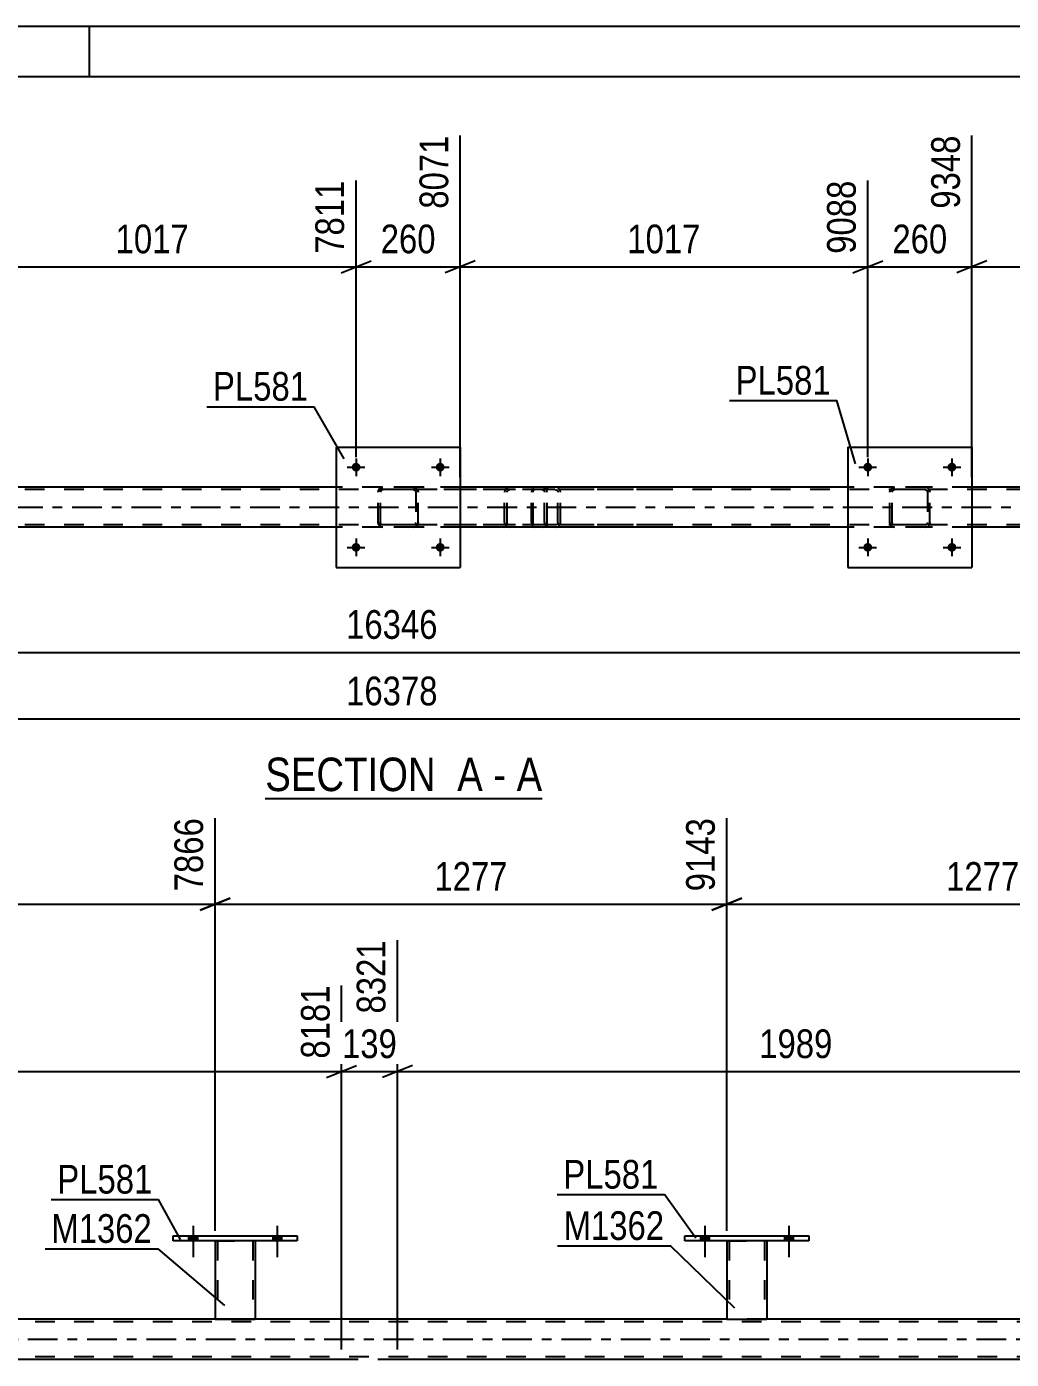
# Model space of a CAD drawing. Header units: millimetres. Extents: x 0 to 841, y 0 to 594.
# Drawn here: x 414.7 to 513, y 461 to 594 of the extents above; entities that cross this region are included whole.
import ezdxf

# ---------------------------------------------------------------- set-up
doc = ezdxf.new("R2010")
doc.units = ezdxf.units.MM
doc.linetypes.add('DXK_LINE_DOT2', pattern=[3.9198, 1.9599, -1.9599])
doc.linetypes.add('DXK_LINE_DOT3', pattern=[5.9187, 2.979, -0.9799, 0.9799, -0.9799])
doc.styles.add('Arial Narrow', font='ARIALN.TTF', dxfattribs={"height": 0.2})

# ---------------------------------------------------------------- blocks, each defined once
blk = doc.blocks.new('Unknown-318893670-1135')
at = {"color": 5, "linetype": 'Continuous'}
for p, q in [((841, 594), (0, 594)), ((421, 589), (421, 594)), ((836, 589), (5, 589))]:
    blk.add_line(p, q, dxfattribs=at)
blk = doc.blocks.new('Unknown-318893670-11 - 4767')
at = {"color": 6, "linetype": 'Continuous'}
blk.add_line((438.56, 516.95), (466.2, 516.95), dxfattribs=at)
at = {"color": 0, "linetype": 'Continuous'}
for points in [[(456.67, 517.7), (456.67, 521.2), (438.56, 521.2), (438.56, 517.7)], [(460.27, 517.7), (460.27, 521.2), (457.72, 521.2), (457.72, 517.7)], [(462.6, 517.7), (462.6, 521.2), (461.32, 521.2), (461.32, 517.7)], [(466.2, 517.7), (466.2, 521.2), (463.65, 521.2), (463.65, 517.7)]]:
    blk.add_wipeout(points, dxfattribs=at)
at = {"color": 7, "linetype": 'Continuous', "style": 'Arial Narrow'}
for s, p in [('SECTION ', (438.56, 517.7)), ('A', (457.72, 517.7)), ('A', (463.65, 517.7)), ('-', (461.32, 517.7))]:
    blk.add_text(s, height=3.34, dxfattribs=at).set_placement(p)
blk = doc.blocks.new('Bolt-318893670-4896 - 4767')
at = {"linetype": 'Continuous'}
for points in [[(448.06, 542.03, -1), (447.18, 542.03, -1)], [(456.46, 542.03, -1), (455.58, 542.03, -1)]]:
    blk.add_hatch(color=1, dxfattribs=at).paths.add_polyline_path(points)
at = {"color": 1, "linetype": 'Continuous'}
for p, q in [((447.62, 542.91), (447.62, 541.15)), ((456.02, 542.91), (456.02, 541.15)), ((446.74, 542.03), (448.5, 542.03)), ((455.14, 542.03), (456.9, 542.03))]:
    blk.add_line(p, q, dxfattribs=at)
blk = doc.blocks.new('Part-318893670-4787 - 4767')
at = {"color": 7, "linetype": 'DXK_LINE_DOT2'}
for p, q in [((466.19, 548.03), (451.2, 548.03)), ((466.19, 547.79), (451.2, 547.79)), ((462.48, 547.72), (462.44, 547.55)), ((462.44, 544.51), (462.44, 547.55)), ((462.48, 547.73), (462.48, 547.72)), ((462.7, 547.55), (462.72, 547.64)), ((462.7, 544.51), (462.7, 547.55)), ((462.72, 547.64), (462.77, 547.72)), ((462.95, 548.03), (462.76, 547.99)), ((462.77, 547.72), (462.86, 547.77)), ((462.86, 547.77), (462.95, 547.79)), ((466.38, 547.99), (466.19, 548.03)), ((466.19, 547.79), (466.29, 547.77)), ((466.29, 547.77), (466.37, 547.72)), ((466.37, 547.72), (466.42, 547.64)), ((466.42, 547.64), (466.44, 547.55)), ((466.44, 544.51), (466.44, 547.55)), ((466.66, 547.72), (466.66, 547.73)), ((466.7, 547.55), (466.66, 547.72)), ((466.7, 544.51), (466.7, 547.55)), ((466.19, 544.27), (451.2, 544.27)), ((462.44, 544.51), (462.48, 544.33)), ((462.72, 544.42), (462.7, 544.51)), ((462.77, 544.34), (462.72, 544.42)), ((462.76, 544.07), (462.95, 544.03)), ((462.86, 544.29), (462.77, 544.34)), ((462.95, 544.27), (462.86, 544.29)), ((466.29, 544.29), (466.19, 544.27)), ((466.19, 544.03), (466.38, 544.07)), ((466.37, 544.34), (466.29, 544.29)), ((466.42, 544.42), (466.37, 544.34)), ((466.44, 544.51), (466.42, 544.42)), ((466.66, 544.33), (466.7, 544.51)), ((466.19, 544.03), (451.2, 544.03))]:
    blk.add_line(p, q, dxfattribs=at)
for centre, start, end in [((462.93, 547.53), 110.7583, 155.68), ((466.21, 547.53), 24.32, 69.2417), ((462.93, 544.53), 204.32, 249.2417), ((466.21, 544.53), 290.7583, 335.68)]:
    blk.add_arc(centre, 0.496, start, end, dxfattribs=at)
blk = doc.blocks.new('Part-318893670-4800 - 4767')
at = {"color": 7, "linetype": 'DXK_LINE_DOT2'}
for p, q in [((465.17, 547.73), (465.15, 547.55)), ((465.15, 544.51), (465.15, 547.55)), ((465.23, 547.89), (465.17, 547.73)), ((465.32, 547.99), (465.23, 547.89)), ((465.29, 547.55), (465.3, 547.64)), ((465.29, 544.51), (465.29, 547.55)), ((465.3, 547.64), (465.33, 547.72)), ((465.42, 548.03), (465.32, 547.99)), ((465.33, 547.72), (465.37, 547.77)), ((465.37, 547.77), (465.42, 547.79)), ((477.58, 548.03), (465.42, 548.03)), ((477.58, 547.79), (465.42, 547.79)), ((466.7, 548.03), (466.7, 547.79)), ((467.71, 547.99), (467.51, 548.03)), ((467.51, 547.79), (467.61, 547.77)), ((467.61, 547.77), (467.69, 547.72)), ((467.69, 547.72), (467.75, 547.64)), ((467.75, 547.64), (467.77, 547.55)), ((467.77, 544.51), (467.77, 547.55)), ((467.98, 547.72), (467.98, 547.73)), ((468.02, 547.55), (467.98, 547.72)), ((468.02, 544.51), (468.02, 547.55)), ((465.15, 544.51), (465.17, 544.33)), ((465.17, 544.33), (465.23, 544.17)), ((465.23, 544.17), (465.32, 544.07)), ((465.3, 544.42), (465.29, 544.51)), ((465.33, 544.34), (465.3, 544.42)), ((465.32, 544.07), (465.42, 544.03)), ((465.37, 544.29), (465.33, 544.34)), ((465.42, 544.27), (465.37, 544.29)), ((477.58, 544.27), (465.42, 544.27)), ((466.7, 544.03), (466.7, 544.27)), ((467.61, 544.29), (467.51, 544.27)), ((467.51, 544.03), (467.71, 544.07)), ((467.69, 544.34), (467.61, 544.29)), ((467.75, 544.42), (467.69, 544.34)), ((467.77, 544.51), (467.75, 544.42)), ((467.98, 544.33), (468.02, 544.51)), ((477.58, 544.03), (465.42, 544.03))]:
    blk.add_line(p, q, dxfattribs=at)
for centre, start, end in [((467.53, 547.53), 23.8494, 68.8059), ((467.53, 544.52), 291.1941, 336.1506)]:
    blk.add_arc(centre, 0.492, start, end, dxfattribs=at)
blk = doc.blocks.new('Part-318893670-4822 - 4767')
at = {"color": 7, "linetype": 'DXK_LINE_DOT2'}
for p, q in [((449.82, 547.55), (449.85, 547.73)), ((449.85, 547.73), (449.82, 547.55)), ((449.82, 544.51), (449.82, 547.55)), ((450.06, 547.55), (450.08, 547.64)), ((450.06, 544.51), (450.06, 547.55)), ((450.08, 547.64), (450.13, 547.72)), ((450.11, 547.99), (450.3, 548.03)), ((450.3, 548.03), (450.11, 547.99)), ((450.13, 547.72), (450.21, 547.77)), ((450.21, 547.77), (450.3, 547.79)), ((453.34, 548.03), (450.3, 548.03)), ((453.34, 547.79), (450.3, 547.79)), ((453.34, 548.03), (453.52, 547.99)), ((453.52, 547.99), (453.34, 548.03)), ((453.34, 547.79), (453.43, 547.77)), ((453.43, 547.77), (453.51, 547.72)), ((453.51, 547.72), (453.56, 547.64)), ((453.56, 547.64), (453.58, 547.55)), ((453.58, 547.55), (453.58, 544.51)), ((453.78, 547.73), (453.82, 547.55)), ((453.82, 547.55), (453.78, 547.73)), ((453.82, 544.51), (453.82, 547.55)), ((449.85, 544.32), (449.82, 544.51)), ((449.82, 544.51), (449.85, 544.32)), ((450.08, 544.42), (450.06, 544.51)), ((450.13, 544.34), (450.08, 544.42)), ((450.3, 544.03), (450.11, 544.06)), ((450.11, 544.06), (450.3, 544.03)), ((450.21, 544.29), (450.13, 544.34)), ((450.3, 544.27), (450.21, 544.29)), ((453.34, 544.27), (450.3, 544.27)), ((453.43, 544.29), (453.34, 544.27)), ((453.52, 544.06), (453.34, 544.03)), ((453.34, 544.03), (453.52, 544.06)), ((453.51, 544.34), (453.43, 544.29)), ((453.56, 544.42), (453.51, 544.34)), ((453.58, 544.51), (453.56, 544.42)), ((453.82, 544.51), (453.78, 544.32)), ((453.78, 544.32), (453.82, 544.51)), ((453.34, 544.03), (450.3, 544.03))]:
    blk.add_line(p, q, dxfattribs=at)
at = {"color": 7, "linetype": 'DXK_LINE_DOT3'}
blk.add_line((451.82, 546.03), (451.82, 546.03), dxfattribs=at)
at = {"color": 7, "linetype": 'DXK_LINE_DOT2'}
for centre, start, end in [((450.3, 547.55), 112.5, 157.5), ((450.3, 547.55), 112.5, 157.5), ((453.34, 547.55), 22.5, 67.5), ((453.34, 547.55), 22.5, 67.5), ((450.3, 544.51), 202.5, 247.5), ((450.3, 544.51), 202.5, 247.5), ((453.34, 544.51), 292.5, 337.5), ((453.34, 544.51), 292.5, 337.5)]:
    blk.add_arc(centre, 0.48, start, end, dxfattribs=at)
blk = doc.blocks.new('Part-318893670-4827 - 4767')
at = {"color": 2, "linetype": 'Continuous'}
for p, q in [((445.62, 552.03), (445.62, 540.03)), ((445.62, 552.03), (458.02, 552.03)), ((458.02, 552.03), (458.02, 540.03)), ((445.62, 540.03), (458.02, 540.03))]:
    blk.add_line(p, q, dxfattribs=at)
blk = doc.blocks.new('Part-318893670-4828 - 4767')
at = {"color": 7, "linetype": 'DXK_LINE_DOT2'}
for p, q in [((500.9, 547.55), (500.94, 547.73)), ((500.94, 547.73), (500.9, 547.55)), ((500.9, 544.51), (500.9, 547.55)), ((501.14, 547.55), (501.16, 547.64)), ((501.14, 544.51), (501.14, 547.55)), ((501.16, 547.64), (501.21, 547.72)), ((501.2, 547.99), (501.38, 548.03)), ((501.38, 548.03), (501.2, 547.99)), ((501.21, 547.72), (501.29, 547.77)), ((501.29, 547.77), (501.38, 547.79)), ((504.42, 548.03), (501.38, 548.03)), ((504.42, 547.79), (501.38, 547.79)), ((504.42, 548.03), (504.6, 547.99)), ((504.6, 547.99), (504.42, 548.03)), ((504.42, 547.79), (504.51, 547.77)), ((504.51, 547.77), (504.59, 547.72)), ((504.59, 547.72), (504.64, 547.64)), ((504.64, 547.64), (504.66, 547.55)), ((504.66, 547.55), (504.66, 544.51)), ((504.86, 547.73), (504.9, 547.55)), ((504.9, 547.55), (504.86, 547.73)), ((504.9, 544.51), (504.9, 547.55)), ((500.94, 544.32), (500.9, 544.51)), ((500.9, 544.51), (500.94, 544.32)), ((501.16, 544.42), (501.14, 544.51)), ((501.21, 544.34), (501.16, 544.42)), ((501.38, 544.03), (501.2, 544.06)), ((501.2, 544.06), (501.38, 544.03)), ((501.29, 544.29), (501.21, 544.34)), ((501.38, 544.27), (501.29, 544.29)), ((504.42, 544.27), (501.38, 544.27)), ((504.51, 544.29), (504.42, 544.27)), ((504.6, 544.06), (504.42, 544.03)), ((504.42, 544.03), (504.6, 544.06)), ((504.59, 544.34), (504.51, 544.29)), ((504.64, 544.42), (504.59, 544.34)), ((504.66, 544.51), (504.64, 544.42)), ((504.9, 544.51), (504.86, 544.32)), ((504.86, 544.32), (504.9, 544.51)), ((504.42, 544.03), (501.38, 544.03))]:
    blk.add_line(p, q, dxfattribs=at)
at = {"color": 7, "linetype": 'DXK_LINE_DOT3'}
blk.add_line((502.9, 546.03), (502.9, 546.03), dxfattribs=at)
at = {"color": 7, "linetype": 'DXK_LINE_DOT2'}
for centre, start, end in [((501.38, 547.55), 112.5, 157.5), ((501.38, 547.55), 112.5, 157.5), ((504.42, 547.55), 22.5, 67.5), ((504.42, 547.55), 22.5, 67.5), ((501.38, 544.51), 202.5, 247.5), ((501.38, 544.51), 202.5, 247.5), ((504.42, 544.51), 292.5, 337.5), ((504.42, 544.51), 292.5, 337.5)]:
    blk.add_arc(centre, 0.48, start, end, dxfattribs=at)
blk = doc.blocks.new('Part-318893670-4833 - 4767')
at = {"color": 2, "linetype": 'Continuous'}
for p, q in [((496.7, 552.03), (496.7, 540.03)), ((496.7, 552.03), (509.1, 552.03)), ((509.1, 552.03), (509.1, 540.03)), ((496.7, 540.03), (509.1, 540.03))]:
    blk.add_line(p, q, dxfattribs=at)
blk = doc.blocks.new('Bolt-318893670-4898 - 4767')
at = {"linetype": 'Continuous'}
for points in [[(499.14, 542.03, -1), (498.26, 542.03, -1)], [(507.54, 542.03, -1), (506.66, 542.03, -1)]]:
    blk.add_hatch(color=1, dxfattribs=at).paths.add_polyline_path(points)
at = {"color": 1, "linetype": 'Continuous'}
for p, q in [((498.7, 542.91), (498.7, 541.15)), ((507.1, 542.91), (507.1, 541.15)), ((497.82, 542.03), (499.58, 542.03)), ((506.22, 542.03), (507.98, 542.03))]:
    blk.add_line(p, q, dxfattribs=at)
blk = doc.blocks.new('Bolt-318893670-4897 - 4767')
at = {"linetype": 'Continuous'}
for points in [[(448.06, 550.03, -1), (447.18, 550.03, -1)], [(456.46, 550.03, -1), (455.58, 550.03, -1)]]:
    blk.add_hatch(color=1, dxfattribs=at).paths.add_polyline_path(points)
at = {"color": 1, "linetype": 'Continuous'}
for p, q in [((447.62, 550.91), (447.62, 549.15)), ((456.02, 550.91), (456.02, 549.15)), ((446.74, 550.03), (448.5, 550.03)), ((455.14, 550.03), (456.9, 550.03))]:
    blk.add_line(p, q, dxfattribs=at)
blk = doc.blocks.new('Bolt-318893670-4899 - 4767')
at = {"linetype": 'Continuous'}
for points in [[(499.14, 550.03, -1), (498.26, 550.03, -1)], [(507.54, 550.03, -1), (506.66, 550.03, -1)]]:
    blk.add_hatch(color=1, dxfattribs=at).paths.add_polyline_path(points)
at = {"color": 1, "linetype": 'Continuous'}
for p, q in [((498.7, 550.91), (498.7, 549.15)), ((507.1, 550.91), (507.1, 549.15)), ((497.82, 550.03), (499.58, 550.03)), ((506.22, 550.03), (507.98, 550.03))]:
    blk.add_line(p, q, dxfattribs=at)
blk = doc.blocks.new('Part-318893670-4945 - 4767')
at = {"color": 7, "linetype": 'DXK_LINE_DOT2'}
for p, q in [((730.1, 547.79), (135.18, 547.79)), ((458.02, 548.03), (445.62, 548.03)), ((509.1, 548.03), (496.7, 548.03)), ((730.1, 544.27), (135.18, 544.27)), ((458.02, 544.03), (445.62, 544.03)), ((509.1, 544.03), (496.7, 544.03))]:
    blk.add_line(p, q, dxfattribs=at)
at = {"color": 2, "linetype": 'Continuous'}
for p, q in [((445.62, 548.03), (406.94, 548.03)), ((496.7, 548.03), (458.02, 548.03)), ((547.78, 548.03), (509.1, 548.03)), ((445.62, 544.03), (406.94, 544.03)), ((496.7, 544.03), (458.02, 544.03)), ((547.78, 544.03), (509.1, 544.03))]:
    blk.add_line(p, q, dxfattribs=at)
at = {"color": 7, "linetype": 'DXK_LINE_DOT3'}
blk.add_line((135.18, 546.03), (730.1, 546.03), dxfattribs=at)
blk = doc.blocks.new('Part-318893670-3314 - 3250')
at = {"color": 2, "linetype": 'Continuous'}
for p, q in [((433.55, 472.82), (433.55, 464.98)), ((437.55, 472.82), (437.55, 464.98)), ((433.55, 464.98), (437.55, 464.98))]:
    blk.add_line(p, q, dxfattribs=at)
at = {"color": 7, "linetype": 'DXK_LINE_DOT2'}
for p, q in [((433.55, 472.82), (437.55, 472.82)), ((433.55, 472.82), (433.55, 472.82)), ((433.55, 472.82), (433.55, 472.82)), ((433.79, 472.82), (433.79, 464.98)), ((437.31, 472.82), (437.31, 464.98)), ((437.55, 472.82), (437.55, 472.82)), ((437.55, 472.82), (437.55, 472.82)), ((437.26, 464.98), (437.29, 464.98)), ((437.26, 464.98), (437.29, 464.98)), ((437.29, 464.98), (437.31, 464.98)), ((437.29, 464.98), (437.31, 464.98))]:
    blk.add_line(p, q, dxfattribs=at)
blk = doc.blocks.new('Part-318893670-3339 - 3250')
at = {"color": 2, "linetype": 'Continuous'}
for p, q in [((429.35, 473.3), (441.75, 473.3)), ((429.35, 472.82), (429.35, 473.3)), ((441.75, 472.82), (429.35, 472.82)), ((441.75, 473.3), (441.75, 472.82))]:
    blk.add_line(p, q, dxfattribs=at)
blk = doc.blocks.new('Part-318893670-3344 - 3250')
at = {"color": 2, "linetype": 'Continuous'}
for p, q in [((484.63, 472.82), (484.63, 464.98)), ((488.63, 472.82), (488.63, 464.98)), ((484.63, 464.98), (488.63, 464.98))]:
    blk.add_line(p, q, dxfattribs=at)
at = {"color": 7, "linetype": 'DXK_LINE_DOT2'}
for p, q in [((484.63, 472.82), (488.63, 472.82)), ((484.63, 472.82), (484.63, 472.82)), ((484.63, 472.82), (484.63, 472.82)), ((484.87, 472.82), (484.87, 464.98)), ((488.39, 472.82), (488.39, 464.98)), ((488.63, 472.82), (488.63, 472.82)), ((488.63, 472.82), (488.63, 472.82)), ((488.34, 464.98), (488.37, 464.98)), ((488.34, 464.98), (488.37, 464.98)), ((488.37, 464.98), (488.39, 464.98)), ((488.37, 464.98), (488.39, 464.98))]:
    blk.add_line(p, q, dxfattribs=at)
blk = doc.blocks.new('Part-318893670-3349 - 3250')
at = {"color": 2, "linetype": 'Continuous'}
for p, q in [((480.43, 473.3), (492.83, 473.3)), ((480.43, 472.82), (480.43, 473.3)), ((492.83, 472.82), (480.43, 472.82)), ((492.83, 473.3), (492.83, 472.82))]:
    blk.add_line(p, q, dxfattribs=at)
blk = doc.blocks.new('Bolt-318893670-3466 - 3250')
at = {"linetype": 'Continuous'}
for points in [[(481.99, 472.82), (482.87, 472.82), (482.87, 473.3), (481.99, 473.3)], [(490.39, 472.82), (491.27, 472.82), (491.27, 473.3), (490.39, 473.3)]]:
    blk.add_hatch(color=1, dxfattribs=at).paths.add_polyline_path(points)
at = {"color": 1, "linetype": 'Continuous'}
for p, q in [((482.43, 474.3), (482.43, 471.18)), ((490.83, 474.3), (490.83, 471.18)), ((481.99, 473.3), (481.99, 472.82)), ((482.87, 473.3), (482.87, 472.82)), ((490.39, 473.3), (490.39, 472.82)), ((491.27, 473.3), (491.27, 472.82))]:
    blk.add_line(p, q, dxfattribs=at)
blk = doc.blocks.new('Bolt-318893670-3467 - 3250')
at = {"linetype": 'Continuous'}
for points in [[(481.99, 472.82), (482.87, 472.82), (482.87, 473.3), (481.99, 473.3)], [(490.39, 472.82), (491.27, 472.82), (491.27, 473.3), (490.39, 473.3)]]:
    blk.add_hatch(color=1, dxfattribs=at).paths.add_polyline_path(points)
at = {"color": 1, "linetype": 'Continuous'}
for p, q in [((482.43, 474.3), (482.43, 471.18)), ((490.83, 474.3), (490.83, 471.18)), ((481.99, 473.3), (481.99, 472.82)), ((482.87, 473.3), (482.87, 472.82)), ((490.39, 473.3), (490.39, 472.82)), ((491.27, 473.3), (491.27, 472.82))]:
    blk.add_line(p, q, dxfattribs=at)
blk = doc.blocks.new('Bolt-318893670-3492 - 3250')
at = {"linetype": 'Continuous'}
for points in [[(430.91, 472.82), (431.79, 472.82), (431.79, 473.3), (430.91, 473.3)], [(439.31, 472.82), (440.19, 472.82), (440.19, 473.3), (439.31, 473.3)]]:
    blk.add_hatch(color=1, dxfattribs=at).paths.add_polyline_path(points)
at = {"color": 1, "linetype": 'Continuous'}
for p, q in [((431.35, 474.3), (431.35, 471.18)), ((439.75, 474.3), (439.75, 471.18)), ((430.91, 473.3), (430.91, 472.82)), ((431.79, 473.3), (431.79, 472.82)), ((439.31, 473.3), (439.31, 472.82)), ((440.19, 473.3), (440.19, 472.82))]:
    blk.add_line(p, q, dxfattribs=at)
blk = doc.blocks.new('Bolt-318893670-3493 - 3250')
at = {"linetype": 'Continuous'}
for points in [[(430.91, 472.82), (431.79, 472.82), (431.79, 473.3), (430.91, 473.3)], [(439.31, 472.82), (440.19, 472.82), (440.19, 473.3), (439.31, 473.3)]]:
    blk.add_hatch(color=1, dxfattribs=at).paths.add_polyline_path(points)
at = {"color": 1, "linetype": 'Continuous'}
for p, q in [((431.35, 474.3), (431.35, 471.18)), ((439.75, 474.3), (439.75, 471.18)), ((430.91, 473.3), (430.91, 472.82)), ((431.79, 473.3), (431.79, 472.82)), ((439.31, 473.3), (439.31, 472.82)), ((440.19, 473.3), (440.19, 472.82))]:
    blk.add_line(p, q, dxfattribs=at)
blk = doc.blocks.new('Part-318893670-3659 - 3250')
at = {"color": 2, "linetype": 'Continuous'}
for p, q in [((484.63, 464.98), (118.92, 464.98)), ((535.71, 464.98), (488.63, 464.98)), ((446.18, 460.98), (366.62, 460.98)), ((531.31, 460.98), (451.75, 460.98))]:
    blk.add_line(p, q, dxfattribs=at)
at = {"color": 7, "linetype": 'DXK_LINE_DOT2'}
for p, q in [((715.44, 464.74), (118.92, 464.74)), ((488.63, 464.98), (484.63, 464.98)), ((715.44, 461.22), (118.92, 461.22)), ((451.75, 460.98), (446.18, 460.98))]:
    blk.add_line(p, q, dxfattribs=at)
at = {"color": 7, "linetype": 'DXK_LINE_DOT3'}
blk.add_line((118.92, 462.98), (715.44, 462.98), dxfattribs=at)
blk = doc.blocks.new('StraightDimension-318893670-8327 - 4767')
at = {"color": 7, "linetype": 'Continuous'}
blk.add_line((135.18, 531.55), (767.22, 531.55), dxfattribs=at)
at = {"color": 0}
blk.add_wipeout([(456.37, 532.3), (456.37, 536.5), (446.03, 536.5), (446.03, 532.3)], dxfattribs=at)
at = {"color": 3, "style": 'Arial Narrow'}
blk.add_text('16346', height=2.863, dxfattribs=at).set_placement((446.63, 532.9))
blk = doc.blocks.new('StraightDimension-318893670-5585 - 4767')
at = {"color": 7, "linetype": 'Continuous'}
blk.add_line((134.54, 524.91), (767.86, 524.91), dxfattribs=at)
at = {"color": 0}
blk.add_wipeout([(456.37, 525.66), (456.37, 529.86), (446.03, 529.86), (446.03, 525.66)], dxfattribs=at)
at = {"color": 3, "style": 'Arial Narrow'}
blk.add_text('16378', height=2.863, dxfattribs=at).set_placement((446.63, 526.26))
blk = doc.blocks.new('StraightDimension-318893670-8935 - 4767')
at = {"color": 7, "linetype": 'Continuous'}
for p, q in [((509.1, 549.03), (509.1, 583.14)), ((549.78, 551.03), (549.78, 580.47)), ((510.6, 570.63), (507.6, 569.43)), ((509.1, 570.03), (549.78, 570.03)), ((548.28, 569.43), (551.28, 570.63))]:
    blk.add_line(p, q, dxfattribs=at)
at = {"color": 0}
blk.add_wipeout([(533.7, 570.78), (533.7, 574.98), (525.18, 574.98), (525.18, 570.78)], dxfattribs=at)
at = {"color": 3, "style": 'Arial Narrow'}
blk.add_text('1017', height=2.863, dxfattribs=at).set_placement((525.78, 571.38))
at = {"color": 0, "linetype": 'Continuous'}
blk.add_wipeout([(549.18, 581.07), (544.98, 581.07), (544.98, 570.73), (549.18, 570.73)], dxfattribs=at)
at = {"color": 3, "linetype": 'Continuous', "style": 'Arial Narrow'}
blk.add_text('10365', height=2.863, rotation=90.0002, dxfattribs=at).set_placement((548.58, 571.33))
blk = doc.blocks.new('StraightDimension-318893670-8936 - 4767')
at = {"color": 7, "linetype": 'Continuous'}
for p, q in [((509.1, 549.03), (509.1, 583.14)), ((498.7, 551.03), (498.7, 578.64)), ((497.2, 569.43), (500.2, 570.63)), ((498.7, 570.03), (509.1, 570.03)), ((510.6, 570.63), (507.6, 569.43))]:
    blk.add_line(p, q, dxfattribs=at)
at = {"color": 0}
blk.add_wipeout([(507.24, 570.78), (507.24, 574.98), (500.56, 574.98), (500.56, 570.78)], dxfattribs=at)
at = {"color": 3, "style": 'Arial Narrow'}
blk.add_text('260', height=2.863, dxfattribs=at).set_placement((501.16, 571.38))
at = {"color": 0, "linetype": 'Continuous'}
blk.add_wipeout([(508.5, 583.74), (504.3, 583.74), (504.3, 575.23), (508.5, 575.23)], dxfattribs=at)
at = {"color": 3, "linetype": 'Continuous', "style": 'Arial Narrow'}
blk.add_text('9348', height=2.863, rotation=90.0002, dxfattribs=at).set_placement((507.9, 575.83))
blk = doc.blocks.new('StraightDimension-318893670-8937 - 4767')
at = {"color": 7, "linetype": 'Continuous'}
for p, q in [((458.02, 549.03), (458.02, 583.14)), ((498.7, 551.03), (498.7, 578.64)), ((459.52, 570.63), (456.52, 569.43)), ((458.02, 570.03), (498.7, 570.03)), ((497.2, 569.43), (500.2, 570.63))]:
    blk.add_line(p, q, dxfattribs=at)
at = {"color": 0}
blk.add_wipeout([(482.61, 570.78), (482.61, 574.98), (474.1, 574.98), (474.1, 570.78)], dxfattribs=at)
at = {"color": 3, "style": 'Arial Narrow'}
blk.add_text('1017', height=2.863, dxfattribs=at).set_placement((474.7, 571.38))
at = {"color": 0, "linetype": 'Continuous'}
blk.add_wipeout([(498.1, 579.24), (493.9, 579.24), (493.9, 570.73), (498.1, 570.73)], dxfattribs=at)
at = {"color": 3, "linetype": 'Continuous', "style": 'Arial Narrow'}
blk.add_text('9088', height=2.863, rotation=90.0002, dxfattribs=at).set_placement((497.5, 571.33))
blk = doc.blocks.new('StraightDimension-318893670-8938 - 4767')
at = {"color": 7, "linetype": 'Continuous'}
for p, q in [((458.02, 549.03), (458.02, 583.14)), ((447.62, 551.03), (447.62, 578.64)), ((446.12, 569.43), (449.12, 570.63)), ((447.62, 570.03), (458.02, 570.03)), ((459.52, 570.63), (456.52, 569.43))]:
    blk.add_line(p, q, dxfattribs=at)
at = {"color": 0}
blk.add_wipeout([(456.16, 570.78), (456.16, 574.98), (449.48, 574.98), (449.48, 570.78)], dxfattribs=at)
at = {"color": 3, "style": 'Arial Narrow'}
blk.add_text('260', height=2.863, dxfattribs=at).set_placement((450.08, 571.38))
at = {"color": 0, "linetype": 'Continuous'}
blk.add_wipeout([(457.42, 583.74), (453.22, 583.74), (453.22, 575.23), (457.42, 575.23)], dxfattribs=at)
at = {"color": 3, "linetype": 'Continuous', "style": 'Arial Narrow'}
blk.add_text('8071', height=2.863, rotation=90.0002, dxfattribs=at).set_placement((456.82, 575.83))
blk = doc.blocks.new('StraightDimension-318893670-8939 - 4767')
at = {"color": 7, "linetype": 'Continuous'}
for p, q in [((406.94, 549.03), (406.94, 583.14)), ((447.62, 551.03), (447.62, 578.64)), ((408.44, 570.63), (405.44, 569.43)), ((406.94, 570.03), (447.62, 570.03)), ((446.12, 569.43), (449.12, 570.63))]:
    blk.add_line(p, q, dxfattribs=at)
at = {"color": 0}
blk.add_wipeout([(431.53, 570.78), (431.53, 574.98), (423.02, 574.98), (423.02, 570.78)], dxfattribs=at)
at = {"color": 3, "style": 'Arial Narrow'}
blk.add_text('1017', height=2.863, dxfattribs=at).set_placement((423.62, 571.38))
at = {"color": 0, "linetype": 'Continuous'}
blk.add_wipeout([(447.02, 579.24), (442.82, 579.24), (442.82, 570.73), (447.02, 570.73)], dxfattribs=at)
at = {"color": 3, "linetype": 'Continuous', "style": 'Arial Narrow'}
blk.add_text('7811', height=2.863, rotation=90.0002, dxfattribs=at).set_placement((446.42, 571.33))
blk = doc.blocks.new('StraightDimension-318893670-11372 - 3250')
at = {"color": 7, "linetype": 'Continuous'}
for p, q in [((366.62, 461.98), (366.62, 502.81)), ((446.18, 461.98), (446.18, 498.31)), ((368.12, 490.3), (365.12, 489.1)), ((366.62, 489.7), (446.18, 489.7)), ((444.68, 489.1), (447.68, 490.3))]:
    blk.add_line(p, q, dxfattribs=at)
at = {"color": 0}
blk.add_wipeout([(410.65, 490.45), (410.65, 494.65), (402.14, 494.65), (402.14, 490.45)], dxfattribs=at)
at = {"color": 3, "style": 'Arial Narrow'}
blk.add_text('1989', height=2.863, dxfattribs=at).set_placement((402.74, 491.05))
at = {"color": 0, "linetype": 'Continuous'}
blk.add_wipeout([(445.58, 498.91), (441.38, 498.91), (441.38, 490.4), (445.58, 490.4)], dxfattribs=at)
at = {"color": 3, "linetype": 'Continuous', "style": 'Arial Narrow'}
blk.add_text('8181', height=2.863, rotation=90.0002, dxfattribs=at).set_placement((444.98, 491))
blk = doc.blocks.new('StraightDimension-318893670-7892 - 3250')
at = {"color": 7, "linetype": 'Continuous'}
for p, q in [((433.55, 473.82), (433.55, 515.01)), ((484.63, 473.82), (484.63, 515.01)), ((435.05, 507), (432.05, 505.8)), ((483.13, 505.8), (486.13, 507)), ((433.55, 506.4), (484.63, 506.4))]:
    blk.add_line(p, q, dxfattribs=at)
at = {"color": 0}
blk.add_wipeout([(463.35, 507.15), (463.35, 511.35), (454.84, 511.35), (454.84, 507.15)], dxfattribs=at)
at = {"color": 3, "style": 'Arial Narrow'}
blk.add_text('1277', height=2.863, dxfattribs=at).set_placement((455.44, 507.75))
at = {"color": 0, "linetype": 'Continuous'}
blk.add_wipeout([(484.03, 515.61), (479.83, 515.61), (479.83, 507.1), (484.03, 507.1)], dxfattribs=at)
at = {"color": 3, "linetype": 'Continuous', "style": 'Arial Narrow'}
blk.add_text('9143', height=2.863, rotation=90.0002, dxfattribs=at).set_placement((483.43, 507.7))
blk = doc.blocks.new('StraightDimension-318893670-7891 - 3250')
at = {"color": 7, "linetype": 'Continuous'}
for p, q in [((535.71, 473.82), (535.71, 516.84)), ((484.63, 473.82), (484.63, 515.01)), ((486.13, 507), (483.13, 505.8)), ((534.21, 505.8), (537.21, 507)), ((484.63, 506.4), (535.71, 506.4))]:
    blk.add_line(p, q, dxfattribs=at)
at = {"color": 0}
blk.add_wipeout([(514.43, 507.15), (514.43, 511.35), (505.92, 511.35), (505.92, 507.15)], dxfattribs=at)
at = {"color": 3, "style": 'Arial Narrow'}
blk.add_text('1277', height=2.863, dxfattribs=at).set_placement((506.52, 507.75))
at = {"color": 0, "linetype": 'Continuous'}
blk.add_wipeout([(535.11, 517.44), (530.91, 517.44), (530.91, 507.1), (535.11, 507.1)], dxfattribs=at)
at = {"color": 3, "linetype": 'Continuous', "style": 'Arial Narrow'}
blk.add_text('10420', height=2.863, rotation=90.0002, dxfattribs=at).set_placement((534.51, 507.7))
blk = doc.blocks.new('StraightDimension-318893670-7893 - 3250')
at = {"color": 7, "linetype": 'Continuous'}
for p, q in [((382.47, 473.82), (382.47, 515.01)), ((433.55, 473.82), (433.55, 515.01)), ((383.97, 507), (380.97, 505.8)), ((432.05, 505.8), (435.05, 507)), ((382.47, 506.4), (433.55, 506.4))]:
    blk.add_line(p, q, dxfattribs=at)
at = {"color": 0}
blk.add_wipeout([(412.27, 507.15), (412.27, 511.35), (403.76, 511.35), (403.76, 507.15)], dxfattribs=at)
at = {"color": 3, "style": 'Arial Narrow'}
blk.add_text('1277', height=2.863, dxfattribs=at).set_placement((404.36, 507.75))
at = {"color": 0, "linetype": 'Continuous'}
blk.add_wipeout([(432.95, 515.61), (428.75, 515.61), (428.75, 507.1), (432.95, 507.1)], dxfattribs=at)
at = {"color": 3, "linetype": 'Continuous', "style": 'Arial Narrow'}
blk.add_text('7866', height=2.863, rotation=90.0002, dxfattribs=at).set_placement((432.35, 507.7))
blk = doc.blocks.new('StraightDimension-318893670-11370 - 3250')
at = {"color": 7, "linetype": 'Continuous'}
for p, q in [((451.75, 461.98), (451.75, 502.81)), ((531.31, 461.98), (531.31, 500.14)), ((453.25, 490.3), (450.25, 489.1)), ((451.75, 489.7), (531.31, 489.7)), ((529.81, 489.1), (532.81, 490.3))]:
    blk.add_line(p, q, dxfattribs=at)
at = {"color": 0}
blk.add_wipeout([(495.79, 490.45), (495.79, 494.65), (487.27, 494.65), (487.27, 490.45)], dxfattribs=at)
at = {"color": 3, "style": 'Arial Narrow'}
blk.add_text('1989', height=2.863, dxfattribs=at).set_placement((487.87, 491.05))
at = {"color": 0, "linetype": 'Continuous'}
blk.add_wipeout([(530.71, 500.74), (526.51, 500.74), (526.51, 490.4), (530.71, 490.4)], dxfattribs=at)
at = {"color": 3, "linetype": 'Continuous', "style": 'Arial Narrow'}
blk.add_text('10310', height=2.863, rotation=90.0002, dxfattribs=at).set_placement((530.11, 491))
blk = doc.blocks.new('StraightDimension-318893670-11371 - 3250')
at = {"color": 7, "linetype": 'Continuous'}
for p, q in [((451.75, 461.98), (451.75, 502.81)), ((446.18, 461.98), (446.18, 498.31)), ((444.68, 489.1), (447.68, 490.3)), ((446.18, 489.7), (451.75, 489.7)), ((453.25, 490.3), (450.25, 489.1))]:
    blk.add_line(p, q, dxfattribs=at)
at = {"color": 0}
blk.add_wipeout([(452.31, 490.45), (452.31, 494.65), (445.62, 494.65), (445.62, 490.45)], dxfattribs=at)
at = {"color": 3, "style": 'Arial Narrow'}
blk.add_text('139', height=2.863, dxfattribs=at).set_placement((446.22, 491.05))
at = {"color": 0, "linetype": 'Continuous'}
blk.add_wipeout([(451.15, 503.41), (446.95, 503.41), (446.95, 494.9), (451.15, 494.9)], dxfattribs=at)
at = {"color": 3, "linetype": 'Continuous', "style": 'Arial Narrow'}
blk.add_text('8321', height=2.863, rotation=90.0002, dxfattribs=at).set_placement((450.55, 495.5))
blk = doc.blocks.new('Mark-318893670-4823 - 4767')
at = {"color": 0}
blk.add_wipeout([(442.85, 556.67), (442.85, 559.67), (433.34, 559.67), (433.34, 556.67)], dxfattribs=at)
blk.add_wipeout([(442.85, 556.67), (442.85, 559.67), (433.34, 559.67), (433.34, 556.67)], dxfattribs=at)
at = {"color": 30, "linetype": 'Continuous'}
for p in [(432.74, 556.07), (446.45, 550.88)]:
    blk.add_line(p, (443.45, 556.07), dxfattribs=at)
at = {"color": 3, "style": 'Arial Narrow'}
blk.add_text('PL581', height=2.863, dxfattribs=at).set_placement((433.34, 556.67))
blk = doc.blocks.new('Mark-318893670-4829 - 4767')
at = {"color": 0}
blk.add_wipeout([(495.01, 557.27), (495.01, 560.27), (485.51, 560.27), (485.51, 557.27)], dxfattribs=at)
blk.add_wipeout([(495.01, 557.27), (495.01, 560.27), (485.51, 560.27), (485.51, 557.27)], dxfattribs=at)
at = {"color": 30, "linetype": 'Continuous'}
for p in [(484.91, 556.67), (497.49, 550.35)]:
    blk.add_line(p, (495.61, 556.67), dxfattribs=at)
at = {"color": 3, "style": 'Arial Narrow'}
blk.add_text('PL581', height=2.863, dxfattribs=at).set_placement((485.51, 557.27))
blk = doc.blocks.new('Mark-318893670-3310 - 3250')
at = {"color": 0}
blk.add_wipeout([(427.25, 472.61), (427.25, 475.61), (417.2, 475.61), (417.2, 472.61)], dxfattribs=at)
blk.add_wipeout([(427.25, 472.61), (427.25, 475.61), (417.2, 475.61), (417.2, 472.61)], dxfattribs=at)
at = {"color": 30, "linetype": 'Continuous'}
for p in [(416.6, 472.01), (434.53, 466.36)]:
    blk.add_line(p, (427.85, 472.01), dxfattribs=at)
at = {"color": 3, "style": 'Arial Narrow'}
blk.add_text('M1362', height=2.863, dxfattribs=at).set_placement((417.2, 472.61))
blk = doc.blocks.new('Mark-318893670-3335 - 3250')
at = {"color": 0}
blk.add_wipeout([(427.3, 477.53), (427.3, 480.53), (417.8, 480.53), (417.8, 477.53)], dxfattribs=at)
blk.add_wipeout([(427.3, 477.53), (427.3, 480.53), (417.8, 480.53), (417.8, 477.53)], dxfattribs=at)
at = {"color": 30, "linetype": 'Continuous'}
for p in [(417.2, 476.93), (430.08, 472.95)]:
    blk.add_line(p, (427.9, 476.93), dxfattribs=at)
at = {"color": 3, "style": 'Arial Narrow'}
blk.add_text('PL581', height=2.863, dxfattribs=at).set_placement((417.8, 477.53))
blk = doc.blocks.new('Mark-318893670-3340 - 3250')
at = {"color": 0}
blk.add_wipeout([(478.4, 472.9), (478.4, 475.9), (468.34, 475.9), (468.34, 472.9)], dxfattribs=at)
blk.add_wipeout([(478.4, 472.9), (478.4, 475.9), (468.34, 475.9), (468.34, 472.9)], dxfattribs=at)
at = {"color": 30, "linetype": 'Continuous'}
for p in [(467.74, 472.3), (485.44, 466.09)]:
    blk.add_line(p, (479, 472.3), dxfattribs=at)
at = {"color": 3, "style": 'Arial Narrow'}
blk.add_text('M1362', height=2.863, dxfattribs=at).set_placement((468.34, 472.9))
blk = doc.blocks.new('Mark-318893670-3345 - 3250')
at = {"color": 0}
blk.add_wipeout([(477.82, 478.02), (477.82, 481.02), (468.31, 481.02), (468.31, 478.02)], dxfattribs=at)
blk.add_wipeout([(477.82, 478.02), (477.82, 481.02), (468.31, 481.02), (468.31, 478.02)], dxfattribs=at)
at = {"color": 30, "linetype": 'Continuous'}
for p in [(467.71, 477.42), (481.55, 473.09)]:
    blk.add_line(p, (478.42, 477.42), dxfattribs=at)
at = {"color": 3, "style": 'Arial Narrow'}
blk.add_text('PL581', height=2.863, dxfattribs=at).set_placement((468.31, 478.02))

msp = doc.modelspace()

# ---------------------------------------------------------------- block references
for name in ['Unknown-318893670-1135', 'Part-318893670-4827 - 4767', 'Part-318893670-4833 - 4767', 'Bolt-318893670-4897 - 4767', 'Bolt-318893670-4899 - 4767', 'Part-318893670-4945 - 4767', 'Part-318893670-4822 - 4767', 'Part-318893670-4787 - 4767', 'Part-318893670-4800 - 4767', 'Part-318893670-4828 - 4767', 'Bolt-318893670-4896 - 4767', 'Bolt-318893670-4898 - 4767', 'Bolt-318893670-3492 - 3250', 'Bolt-318893670-3493 - 3250', 'Bolt-318893670-3466 - 3250', 'Bolt-318893670-3467 - 3250', 'Part-318893670-3339 - 3250', 'Part-318893670-3314 - 3250', 'Part-318893670-3349 - 3250', 'Part-318893670-3344 - 3250', 'Part-318893670-3659 - 3250']:
    msp.add_blockref(name, (0, 0))

# ---------------------------------------------------------------- next in the draw order: block references
for name in ['StraightDimension-318893670-8935 - 4767', 'StraightDimension-318893670-8327 - 4767', 'Unknown-318893670-11 - 4767', 'StraightDimension-318893670-11372 - 3250']:
    msp.add_blockref(name, (0, 0))

# ---------------------------------------------------------------- next in the draw order: block references
for name in ['StraightDimension-318893670-8936 - 4767', 'StraightDimension-318893670-5585 - 4767', 'StraightDimension-318893670-7892 - 3250']:
    msp.add_blockref(name, (0, 0))

# ---------------------------------------------------------------- next in the draw order: block references
for name in ['StraightDimension-318893670-8937 - 4767', 'StraightDimension-318893670-7891 - 3250', 'StraightDimension-318893670-7893 - 3250']:
    msp.add_blockref(name, (0, 0))

# ---------------------------------------------------------------- next in the draw order: block references
for name in ['StraightDimension-318893670-8938 - 4767', 'Mark-318893670-4829 - 4767', 'StraightDimension-318893670-11370 - 3250', 'Mark-318893670-3310 - 3250']:
    msp.add_blockref(name, (0, 0))

# ---------------------------------------------------------------- next in the draw order: block references
for name in ['StraightDimension-318893670-8939 - 4767', 'StraightDimension-318893670-11371 - 3250', 'Mark-318893670-3335 - 3250', 'Mark-318893670-3340 - 3250']:
    msp.add_blockref(name, (0, 0))

# ---------------------------------------------------------------- next in the draw order: block references
for name in ['Mark-318893670-4823 - 4767', 'Mark-318893670-3345 - 3250']:
    msp.add_blockref(name, (0, 0))

doc.saveas('drawing.dxf')
